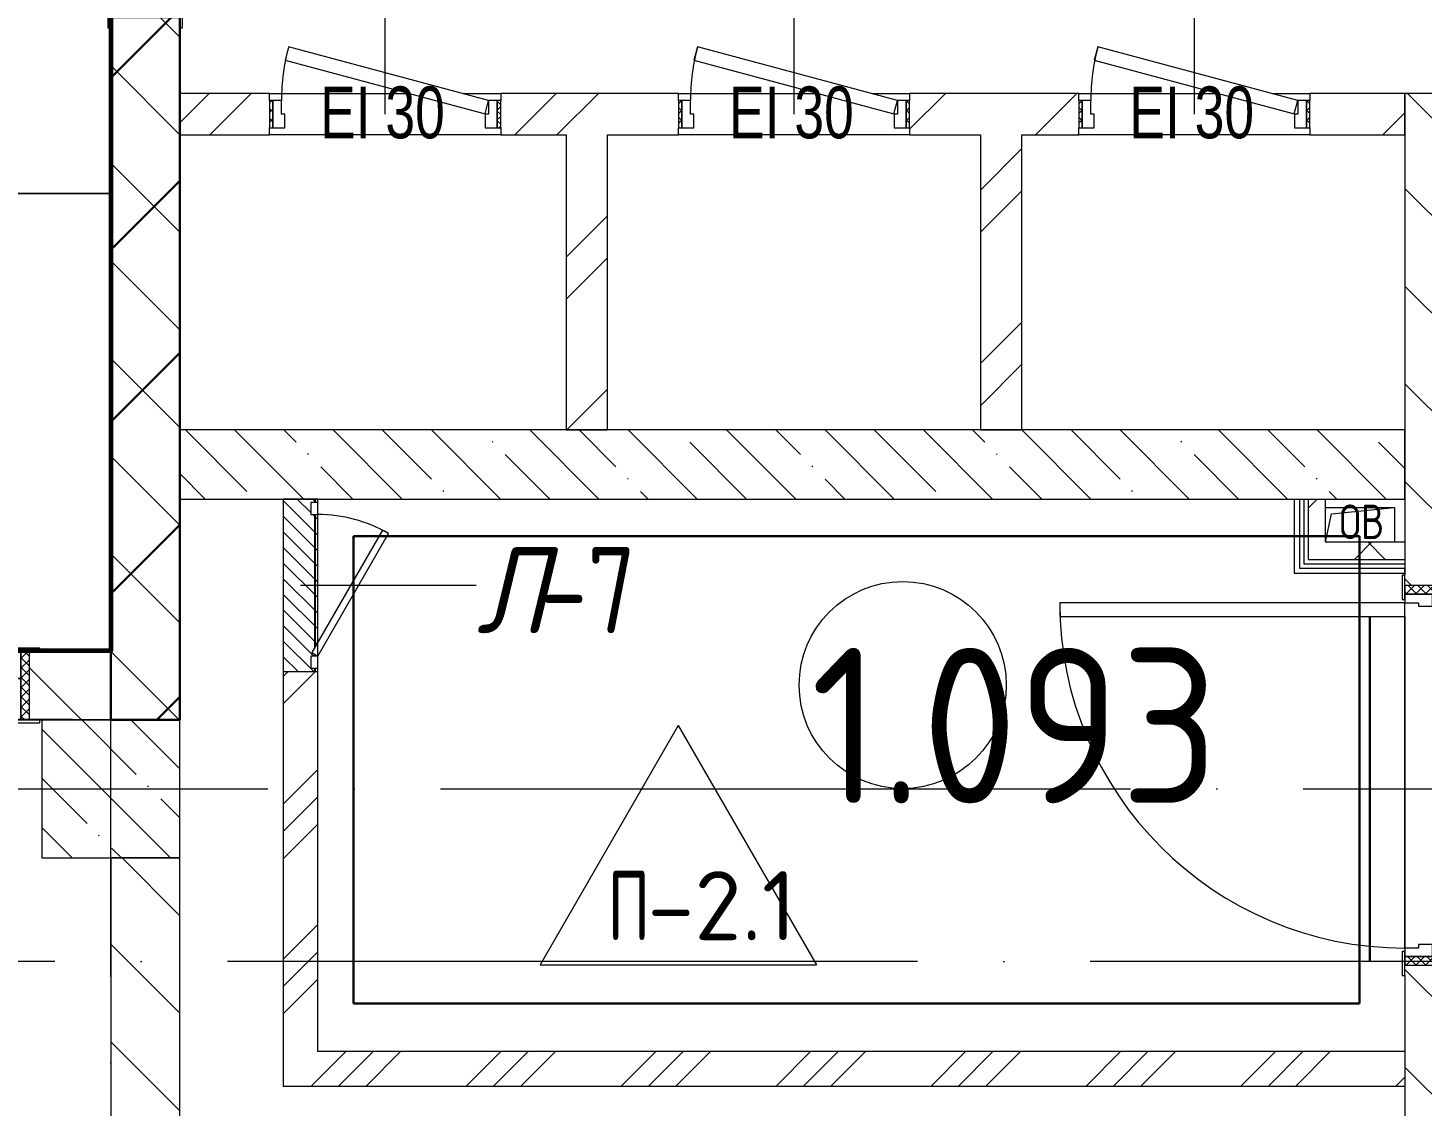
# Model space of a CAD drawing. Header units: millimetres. Extents: x -592259 to 288321, y -552984 to 293768.
# Drawn here: x 148548 to 152588, y 21706 to 24830 of the extents above; entities that cross this region are included whole.
import ezdxf

# ---------------------------------------------------------------- set-up
doc = ezdxf.new("R2010")
doc.units = ezdxf.units.MM
doc.linetypes.add('ADSK_Линия сетки', pattern=[2500, 2000, -250, 0, -250])
doc.layers.get('Defpoints').update_dxf_attribs({"color": 250})
for name, color, linetype, lineweight in [('0.1) Блок 3.1 вып', 6, 'Continuous', 30), ('0.3) ПГП 3.1 вып', 4, 'Continuous', 30), ('2)Фархверки', 40, 'Continuous', 30), ('4) Штукатурка', 6, 'Continuous', 30), ('4.1) Штук. 3.1 вып', 6, 'Continuous', 60), ('4.6) Швы', 6, 'Continuous', 30), ('A-AREA-____-IDEN', 250, 'Continuous', 9), ('A-DETL-GENF-OTLN', 250, 'Continuous', 5), ('A-DOOR-____-IDEN', 250, 'Continuous', 9), ('A-DOOR-____-MCUT', 250, 'Continuous', 5), ('A-DOOR-____-OTLN', 250, 'Continuous', 5), ('A-DOOR-FRAM-MCUT', 250, 'Continuous', 5), ('A-DOOR-FRAM-OTLN', 250, 'Continuous', 5), ('A-FLOR-____-IDEN', 250, 'Continuous', 9), ('A-FLOR-____-OTLN', 250, 'Continuous', 9), ('A-GENM-____-MCUT', 250, 'Continuous', 25), ('A-GENM-____-OTLN', 250, 'Continuous', 9), ('A-GLAZ-____-OTLN', 250, 'Continuous', 5), ('A-WALL-____-MCUT', 250, 'Continuous', 13), ('A-WALL-____-PATT', 250, 'Continuous', 13), ('I-WALL-____-OTLN', 250, 'Continuous', 9), ('S-COLS-____-MCUT', 250, 'Continuous', 25), ('S-COLS-____-OTLN', 250, 'Continuous', 9), ('S-GRID-____-OTLN', 250, 'Continuous', 9)]:
    doc.layers.add(name, color=color, linetype=linetype, lineweight=lineweight)
doc.styles.add('Arial Narrow', font='ARIALN.TTF', dxfattribs={"width": 0.9, "height": 150})
doc.styles.add('ISOCPEUR', font='isocpeur.ttf', dxfattribs={"width": 0.8, "height": 100})
doc.styles.add('ISOCPEUR_1', font='isocpeur.ttf', dxfattribs={"width": 0.9, "height": 250})
doc.styles.add('ISOCPEUR_2', font='isocpeur.ttf', dxfattribs={"height": 160})
doc.styles.add('ISOCPEUR_I_1', font='ГОСТ тип А.ttf', dxfattribs={"height": 2500})
doc.styles.get("Standard").update_dxf_attribs({"font": 'ГОСТ тип А.ttf'})
doc.dimstyles.new('А3', dxfattribs={"dimtxt": 333, "dimasz": 222, "dimexe": 222, "dimexo": 111, "dimgap": 111, "dimtad": 1, "dimtoh": 1, "dimdec": 0, "dimrnd": 0.0015, "dimzin": 0, "dimdsep": 46, "dimtxsty": 'Standard', "dimblk": 'OBLIQUE', "dimcen": 0, "dimclrd": 7, "dimclre": 7, "dimclrt": 7, "dimadec": 0, "dimazin": 0, "dimtfac": 1, "dimtdec": 0, "dimtofl": 0, "dimtmove": 0, "dimatfit": 3, "dimfxl": 1, "dimtolj": 1, "dimtzin": 0, "dimarcsym": 0})
pattern_1 = [(135, (12287.91, -0.0006), (-141.42136, -141.42136), [])]
pattern_2 = [(45, (12287.9, -0.0006), (-251.4472, 251.4472), []), (45, (12287.9, 381), (-251.4472, 251.4472), [])]
pattern_3 = [(45, (12287.9, -0.0006), (-224.5064, 224.5064), []), (45, (12367.3, -0.0006), (0, 449.0128), []), (45, (12208.54, -0.0006), (0, 449.0128), [])]
pattern_4 = [(135, (12287.91, -0.0006), (-142.5612, -142.5612), []), (135, (12430.48, -0.0006), (-142.5612, -142.5612), [252.016, -50.403, 3.353, -47.05])]
pattern_5 = [(45, (12287.91, -0.0006), (-141.42136, 141.42136), []), (135, (12287.91, -0.0006), (-141.42136, -141.42136), [])]

# ---------------------------------------------------------------- blocks, each defined once
blk = doc.blocks.new('Дверь_СКБ_1Ст_Внутренняя1 - Н_Д-7л_670x1875h_Технический шкаф ЭОМ и СС-42409413-АР1_Маркировочный план 1 этажа С2и3')
at = {"layer": 'A-DOOR-____-OTLN'}
h = blk.add_hatch(dxfattribs=at)
h.set_pattern_fill('FP_22', color=256, style=0, pattern_type=2)
h.set_pattern_definition([(135, (1951.41, 124.685), (-14.14214, -14.14214), []), (225, (1951.41, 124.685), (14.14214, -14.14214), [])])
h.paths.add_polyline_path([(347.5, -40), (347.5, 40), (337.5, 40), (337.5, -40)])
at = {"layer": 'A-DOOR-FRAM-OTLN'}
h = blk.add_hatch(dxfattribs=at)
h.set_pattern_fill('FP_23', color=256, style=0, pattern_type=2)
h.set_pattern_definition([(45, (-171.384, 124.685), (-14.1421, 14.1421), []), (135, (-171.384, 124.685), (-14.1421, -14.1421), [])])
h.paths.add_polyline_path([(-312.5, -40), (-312.5, 40), (-322.5, 40), (-322.5, -40)])
at = {"layer": 'A-DOOR-____-MCUT'}
for p, q in [((-267.1, 195.3), (-277.4, 156.7)), ((312.5, 40), (-267.1, 195.3)), ((-277.4, 156.7), (302.1, 1.4)), ((302.1, 1.4), (312.5, 40))]:
    blk.add_line(p, q, dxfattribs=at)
at = {"layer": 'A-DOOR-____-OTLN'}
blk.add_arc((312.5, 40), 600, 165, 180, dxfattribs=at)
at = {"layer": 'A-DOOR-FRAM-MCUT'}
for p, q in [((-312.5, 40), (-322.5, 40)), ((-322.5, 40), (-322.5, -40)), ((-287.5, 40), (-312.5, 40)), ((-312.5, 40), (-312.5, -40)), ((-312.5, -40), (-312.5, 40)), ((-287.5, 0), (-287.5, 40)), ((-277.5, 0), (-287.5, 0)), ((-277.5, -40), (-277.5, 0)), ((312.5, 0), (302.5, 0)), ((302.5, 0), (302.5, -40)), ((312.5, 40), (312.5, 0)), ((337.5, 40), (312.5, 40)), ((337.5, -40), (337.5, 40)), ((347.5, 40), (337.5, 40)), ((337.5, 40), (337.5, -40)), ((347.5, -40), (347.5, 40)), ((-322.5, -40), (-312.5, -40)), ((-312.5, -40), (-277.5, -40)), ((302.5, -40), (337.5, -40)), ((337.5, -40), (347.5, -40))]:
    blk.add_line(p, q, dxfattribs=at)
blk = doc.blocks.new('Дверь_СКБ_2Ст_Внутренняя1 - Н_ВВ-10_4_2200x2600h_Фрамуга сверху  EIS 30-V7-АР1_Маркировочный план 1 этажа С2и3')
at = {"layer": 'A-DOOR-____-OTLN'}
h = blk.add_hatch(dxfattribs=at)
h.set_pattern_fill('FP_6', color=256, style=0, pattern_type=2)
h.set_pattern_definition([(135, (1201.41, 164.685), (-14.1421, -14.1421), []), (225, (1201.41, 164.685), (14.1421, -14.1421), [])])
h.paths.add_polyline_path([(1112.5, 20), (1112.5, 100), (1087.5, 100), (1087.5, -100), (1112.5, -100)])
at = {"layer": 'A-DOOR-FRAM-OTLN'}
h = blk.add_hatch(dxfattribs=at)
h.set_pattern_fill('FP_7', color=256, style=0, pattern_type=2)
h.set_pattern_definition([(45, (-921.384, 164.685), (-14.1421, 14.1421), []), (135, (-921.384, 164.685), (-14.1421, -14.1421), [])])
h.paths.add_polyline_path([(-1062.5, -100), (-1062.5, 100), (-1087.5, 100), (-1087.5, -100)])
at = {"layer": 'A-DOOR-____-MCUT'}
for p, q in [((-937.5, 1050), (-937.5, 100)), ((-897.5, 1050), (-937.5, 1050)), ((-897.5, 100), (-897.5, 1050)), ((962.5, 1050), (922.5, 1050)), ((922.5, 1050), (922.5, 100)), ((962.5, 100), (962.5, 1050)), ((-937.5, 100), (-897.5, 100)), ((922.5, 100), (962.5, 100))]:
    blk.add_line(p, q, dxfattribs=at)
at = {"layer": 'A-DOOR-____-OTLN'}
for centre, start, end in [((-937.5, 100), 0, 90), ((962.5, 100), 90, 180)]:
    blk.add_arc(centre, 950, start, end, dxfattribs=at)
at = {"layer": 'A-DOOR-FRAM-MCUT'}
for p, q in [((-1047.5, 108), (-1117.5, 108)), ((-1117.5, 108), (-1117.5, 100)), ((-1117.5, 100), (-1047.5, 100)), ((-1062.5, 100), (-1087.5, 100)), ((-1087.5, 100), (-1087.5, -100)), ((-937.5, 100), (-1062.5, 100)), ((-1062.5, 100), (-1062.5, 20)), ((-1062.5, -100), (-1062.5, 100)), ((-1047.5, 100), (-1062.5, 100)), ((-1062.5, 100), (-1062.5, 99)), ((-1062.5, 99), (-1047.5, 99)), ((-1047.5, 100), (-1047.5, 108)), ((-1047.5, 99), (-1047.5, 100)), ((-937.5, 60), (-937.5, 100)), ((962.5, 100), (962.5, 60)), ((1087.5, 100), (962.5, 100)), ((1142.5, 108), (1072.5, 108)), ((1072.5, 108), (1072.5, 100)), ((1087.5, 100), (1072.5, 100)), ((1072.5, 100), (1072.5, 99)), ((1072.5, 100), (1142.5, 100)), ((1072.5, 99), (1087.5, 99)), ((1087.5, 20), (1087.5, 100)), ((1112.5, 100), (1087.5, 100)), ((1087.5, 100), (1087.5, -100)), ((1087.5, 99), (1087.5, 100)), ((1112.5, -100), (1112.5, 100)), ((1142.5, 100), (1142.5, 108)), ((-927.5, 60), (-937.5, 60)), ((-927.5, 20), (-927.5, 60)), ((962.5, 60), (952.5, 60)), ((952.5, 60), (952.5, 20)), ((-1062.5, 20), (-927.5, 20)), ((-1047.5, 20), (-1062.5, 20)), ((-1062.5, 20), (-1062.5, -100)), ((-1047.5, -100), (-1047.5, 20)), ((952.5, 20), (1087.5, 20)), ((1087.5, 20), (1072.5, 20)), ((1072.5, 20), (1072.5, -100)), ((1087.5, -100), (1087.5, 20)), ((-1047.5, -100), (-1117.5, -100)), ((-1117.5, -100), (-1117.5, -108)), ((-1117.5, -108), (-1047.5, -108)), ((-1087.5, -100), (-1062.5, -100)), ((-1062.5, -100), (-1047.5, -100)), ((-1047.5, -108), (-1047.5, -100)), ((1072.5, -100), (1087.5, -100)), ((1142.5, -100), (1072.5, -100)), ((1072.5, -100), (1072.5, -108)), ((1072.5, -108), (1142.5, -108)), ((1087.5, -100), (1112.5, -100)), ((1142.5, -108), (1142.5, -100))]:
    blk.add_line(p, q, dxfattribs=at)
blk = doc.blocks.new('Дверь_СКБ_1Ст_Внутренняя - Д-11л_1100x2100h_С_У медблока-41893199-АР1_Маркировочный план 1 этажа С2и3')
at = {"layer": 'A-DOOR-____-OTLN'}
h = blk.add_hatch(dxfattribs=at)
h.set_pattern_fill('FP_14', color=256, style=0, pattern_type=2)
h.set_pattern_definition([(135, (1751.41, 164.685), (-14.14214, -14.14214), []), (225, (1751.41, 164.685), (14.14214, -14.14214), [])])
h.paths.add_polyline_path([(537.5, 47.6), (537.5, -100), (562.5, -99.8), (562.5, 100), (537.5, 100)])
at = {"layer": 'A-DOOR-FRAM-OTLN'}
h = blk.add_hatch(dxfattribs=at)
h.set_pattern_fill('FP_15', color=256, style=0, pattern_type=2)
h.set_pattern_definition([(45, (-371.384, 164.685), (-14.1421, 14.1421), []), (135, (-371.384, 164.685), (-14.1421, -14.1421), [])])
h.paths.add_polyline_path([(-537.5, 100), (-536.7, -100), (-512.5, -100), (-512.5, 100), (-536.7, 100)])
at = {"layer": 'A-DOOR-____-MCUT'}
for p, q in [((512.5, 1100), (472.5, 1100)), ((472.5, 1100), (472.5, 100)), ((512.5, 100), (512.5, 1100)), ((472.5, 100), (512.5, 100))]:
    blk.add_line(p, q, dxfattribs=at)
at = {"layer": 'A-DOOR-____-OTLN'}
blk.add_arc((512.5, 100), 1000, 90, 180, dxfattribs=at)
at = {"layer": 'A-DOOR-FRAM-MCUT'}
for p, q in [((-497.5, 108), (-567.5, 108)), ((-567.5, 108), (-567.5, 100)), ((-567.5, 100), (-497.5, 100)), ((-512.5, 100), (-537.5, 100)), ((-537.5, 100), (-537.5, -100)), ((-487.5, 100), (-512.5, 100)), ((-512.5, 100), (-512.5, 20)), ((-512.5, -100), (-512.5, 100)), ((-497.5, 100), (-512.5, 100)), ((-512.5, 100), (-512.5, 99)), ((-512.5, 99), (-497.5, 99)), ((-497.5, 100), (-497.5, 108)), ((-497.5, 99), (-497.5, 100)), ((-487.5, 60), (-487.5, 100)), ((512.5, 100), (512.5, 60)), ((537.5, 100), (512.5, 100)), ((592.5, 108), (522.5, 108)), ((522.5, 108), (522.5, 100)), ((537.5, 100), (522.5, 100)), ((522.5, 100), (522.5, 99)), ((522.5, 100), (592.5, 100)), ((522.5, 99), (537.5, 99)), ((537.5, 20), (537.5, 100)), ((562.5, 100), (537.5, 100)), ((537.5, 100), (537.5, -100)), ((537.5, 99), (537.5, 100)), ((562.5, -100), (562.5, 100)), ((592.5, 100), (592.5, 108)), ((-477.5, 60), (-487.5, 60)), ((-477.5, 20), (-477.5, 60)), ((512.5, 60), (502.5, 60)), ((502.5, 60), (502.5, 20)), ((-512.5, 20), (-477.5, 20)), ((-497.5, 20), (-512.5, 20)), ((-512.5, 20), (-512.5, -100)), ((-497.5, -100), (-497.5, 20)), ((502.5, 20), (537.5, 20)), ((537.5, 20), (522.5, 20)), ((522.5, 20), (522.5, -100)), ((537.5, -100), (537.5, 20)), ((-497.5, -100), (-567.5, -100)), ((-567.5, -100), (-567.5, -108)), ((-567.5, -108), (-497.5, -108)), ((-537.5, -100), (-512.5, -100)), ((-512.5, -100), (-497.5, -100)), ((-497.5, -108), (-497.5, -100)), ((522.5, -100), (537.5, -100)), ((592.5, -100), (522.5, -100)), ((522.5, -100), (522.5, -108)), ((522.5, -108), (592.5, -108)), ((537.5, -100), (562.5, -100)), ((592.5, -108), (592.5, -100))]:
    blk.add_line(p, q, dxfattribs=at)
blk = doc.blocks.new('Дверь_СКБ_1Ст_Внутренняя - Д-20л_1050x2100h_Комната охраны-41867163-АР1_Маркировочный план 1 этажа С2и3')
at = {"layer": 'A-DOOR-____-OTLN'}
h = blk.add_hatch(dxfattribs=at)
h.set_pattern_fill('FP_26', color=256, style=0, pattern_type=2)
h.set_pattern_definition([(135, (1776.41, 164.685), (-14.14214, -14.14214), []), (225, (1776.41, 164.685), (14.14214, -14.14214), [])])
h.paths.add_polyline_path([(537.5, -100), (537.5, 100), (512.5, 100), (512.5, -100)])
at = {"layer": 'A-DOOR-FRAM-OTLN'}
h = blk.add_hatch(dxfattribs=at)
h.set_pattern_fill('FP_27', color=256, style=0, pattern_type=2)
h.set_pattern_definition([(45, (-346.384, 164.685), (-14.1421, 14.1421), []), (135, (-346.384, 164.685), (-14.1421, -14.1421), [])])
h.paths.add_polyline_path([(-512.5, -100), (-487.5, -100), (-487.5, 100), (-512.5, 100), (-512.5, -95.5)])
at = {"layer": 'A-DOOR-____-MCUT'}
for p, q in [((487.5, 1050), (447.5, 1050)), ((447.5, 1050), (447.5, 100)), ((487.5, 100), (487.5, 1050)), ((447.5, 100), (487.5, 100))]:
    blk.add_line(p, q, dxfattribs=at)
at = {"layer": 'A-DOOR-____-OTLN'}
blk.add_arc((487.5, 100), 950, 90, 180, dxfattribs=at)
at = {"layer": 'A-DOOR-FRAM-MCUT'}
for p, q in [((-472.5, 108), (-542.5, 108)), ((-542.5, 108), (-542.5, 100)), ((-542.5, 100), (-472.5, 100)), ((-487.5, 100), (-512.5, 100)), ((-512.5, 100), (-512.5, -100)), ((-462.5, 100), (-487.5, 100)), ((-487.5, 100), (-487.5, 20)), ((-487.5, -100), (-487.5, 100)), ((-472.5, 100), (-487.5, 100)), ((-487.5, 100), (-487.5, 99)), ((-487.5, 99), (-472.5, 99)), ((-472.5, 100), (-472.5, 108)), ((-472.5, 99), (-472.5, 100)), ((-462.5, 60), (-462.5, 100)), ((487.5, 100), (487.5, 60)), ((512.5, 100), (487.5, 100)), ((567.5, 108), (497.5, 108)), ((497.5, 108), (497.5, 100)), ((512.5, 100), (497.5, 100)), ((497.5, 100), (497.5, 99)), ((497.5, 100), (567.5, 100)), ((497.5, 99), (512.5, 99)), ((512.5, 20), (512.5, 100)), ((537.5, 100), (512.5, 100)), ((512.5, 100), (512.5, -100)), ((512.5, 99), (512.5, 100)), ((537.5, -100), (537.5, 100)), ((567.5, 100), (567.5, 108)), ((-452.5, 60), (-462.5, 60)), ((-452.5, 20), (-452.5, 60)), ((487.5, 60), (477.5, 60)), ((477.5, 60), (477.5, 20)), ((-487.5, 20), (-452.5, 20)), ((-472.5, 20), (-487.5, 20)), ((-487.5, 20), (-487.5, -100)), ((-472.5, -100), (-472.5, 20)), ((477.5, 20), (512.5, 20)), ((512.5, 20), (497.5, 20)), ((497.5, 20), (497.5, -100)), ((512.5, -100), (512.5, 20)), ((-472.5, -100), (-542.5, -100)), ((-542.5, -100), (-542.5, -108)), ((-542.5, -108), (-472.5, -108)), ((-512.5, -100), (-487.5, -100)), ((-487.5, -100), (-472.5, -100)), ((-472.5, -108), (-472.5, -100)), ((497.5, -100), (512.5, -100)), ((567.5, -100), (497.5, -100)), ((497.5, -100), (497.5, -108)), ((497.5, -108), (567.5, -108)), ((512.5, -100), (537.5, -100)), ((567.5, -108), (567.5, -100))]:
    blk.add_line(p, q, dxfattribs=at)
blk = doc.blocks.new('_Wn_-As_OpeningMEP_floor__Rectangular - _Wn_-As_OpeningMEP_floor__Rectangular-V78-АР1_Маркировочный план 1 этажа С2и3')
at = {"layer": 'A-DETL-GENF-OTLN', "lineweight": 5}
for p, q in [((-100, 0), (-82.3, 82.3)), ((-82.3, 82.3), (100, 100))]:
    blk.add_line(p, q, dxfattribs=at)
blk = doc.blocks.new('АР_Люк - ЛРС_ВК_500х400_наружный_NCS S 1000-N-42722041-АР1_Маркировочный план 1 этажа С2и3')
at = {"layer": 'A-DOOR-____-OTLN'}
h = blk.add_hatch(dxfattribs=at)
h.set_pattern_fill('FP_148', color=256, style=0, pattern_type=2)
h.set_pattern_definition([(45, (125, 0), (-22.6274, 22.6274), [])])
h.paths.add_polyline_path([(-125, 50), (-125, -50), (375, -50), (375, 50), (365, 50), (365, 30), (330, 30), (330, 50), (320, 32.7), (290, 50), (-80, 50), (-80, 30), (-115, 30), (-115, 50), (-119.6, 50)])
at = {"layer": 'A-DETL-GENF-OTLN', "lineweight": 5}
for p, q in [((375, 50), (-125, 50)), ((-125, 50), (-125, -50)), ((375, -50), (375, 50)), ((-125, -50), (375, -50))]:
    blk.add_line(p, q, dxfattribs=at)
at = {"layer": 'A-DOOR-____-MCUT', "lineweight": 5}
for p, q in [((-25.1, 255), (-35.1, 237.7)), ((330, 50), (-25.1, 255)), ((-35.1, 237.7), (320, 32.7)), ((-80, 50), (-115, 50)), ((-115, 50), (-115, 30)), ((-80, 30), (-80, 50)), ((320, 32.7), (330, 50)), ((365, 50), (330, 50)), ((330, 50), (330, 30)), ((365, 30), (365, 50)), ((-115, 30), (-80, 30)), ((330, 30), (365, 30))]:
    blk.add_line(p, q, dxfattribs=at)
blk.add_arc((330, 50), 410, 150, 180, dxfattribs=at)
at = {"layer": 'A-DOOR-____-OTLN'}
blk.add_line((330, 50), (-25.1, 255), dxfattribs=at)
blk = doc.blocks.new('ASML_АР_Отделка Люка - ВО Отделка люков_Грунтовка 0_Шпатлевка 0_Окраска 0_0-42722003-АР1_Маркировочный план 1 этажа С2и3')
at = {"layer": 'A-GENM-____-MCUT', "lineweight": 5}
for p, q in [((-240, 3), (-250, 3)), ((-250, 3), (-250, 0)), ((177.1, 3), (-205, 3)), ((205, 3), (201, 3)), ((250, 3), (240, 3)), ((250, 0), (250, 3)), ((-250, 0), (-240, 0)), ((-205, 0), (182.3, 0)), ((199.2, 0), (205, 0)), ((240, 0), (250, 0))]:
    blk.add_line(p, q, dxfattribs=at)
blk = doc.blocks.new('AAR_СКБ_Марка_Помещения_мал - Номер-28977439-АР1_Маркировочный план 1 этажа С2и3')
at = {"layer": 'A-AREA-____-IDEN'}
blk.add_circle((-0.028, 0), 3, dxfattribs=at)
blk = doc.blocks.new('AAR_СКБ_Марка_Перекрытия - Марка пола-17325028-АР1_Маркировочный план 1 этажа С2и3')
at = {"layer": 'A-FLOR-____-IDEN'}
for p, q in [((0, 6.932), (-4.002, 0)), ((0, 6.932), (4.002, 0)), ((-4.002, 0), (4.002, 0))]:
    blk.add_line(p, q, dxfattribs=at)
blk = doc.blocks.new('_Oblique')
at = {"color": 0, "linetype": 'ByBlock', "lineweight": -2}
blk.add_line((-0.5, -0.5), (0.5, 0.5), dxfattribs=at)
blk = doc.blocks.new('*D6570')
at = {"layer": '0.3) ПГП 3.1 вып', "color": 7, "lineweight": -2, "transparency": 16777216}
for p, q in [((148691.9, 28125), (147817.8, 28125)), ((148039.8, 22825), (148039.8, 28125)), ((148676.9, 22825), (147817.8, 22825))]:
    blk.add_line(p, q, dxfattribs=at)
at = {"layer": 'Defpoints', "color": 0, "transparency": 16777216}
for p in [(148039.8, 28125), (148802.9, 28125), (148787.9, 22825)]:
    blk.add_point(p, dxfattribs=at)
at = {"layer": '0.3) ПГП 3.1 вып', "color": 7, "lineweight": -2, "transparency": 16777216, "xscale": 222, "yscale": 222, "zscale": 222}
for p, rotation in [((148039.8, 28125), 90), ((148039.8, 22825), 270)]:
    blk.add_blockref('_Oblique', p, dxfattribs=dict(at, rotation=rotation))
at = {"layer": '0.3) ПГП 3.1 вып', "color": 7, "transparency": 16777216, "insert": (147762.3, 25475), "char_height": 333, "attachment_point": 5, "rotation": 90}
blk.add_mtext('\\A1;5300', dxfattribs=at)

msp = doc.modelspace()

# ---------------------------------------------------------------- hatches: boundary and pattern name
at = {"layer": '0.1) Блок 3.1 вып'}
h = msp.add_hatch(dxfattribs=at)
h.set_pattern_fill('ANSI31', color=256, scale=111)
h.paths.add_polyline_path([(148787.9138, 22825), (148987.9138, 22825), (148987.9138, 28125), (148787.9138, 28125)])
at = {"layer": 'A-WALL-____-PATT', "lineweight": 15, "true_color": 0x000000}
h = msp.add_hatch(dxfattribs=at)
h.set_pattern_fill('FP_2', color=18, style=0, pattern_type=2)
h.set_pattern_definition(pattern_1)
h.paths.add_polyline_path([(148987.9138, 18825), (148987.8919, 19024.9994), (148787.9138, 19024.9994), (148787.9138, 18825), (148987.8919, 18825)])
h.paths.add_polyline_path([(148987.9138, 19425.0006), (148987.9138, 22424.9994), (148787.9138, 22424.9994), (148787.914, 19425.0006)])
h.paths.add_polyline_path([(148987.9138, 22824.9994), (148987.9138, 24859.9994), (148787.9138, 24859.9994), (148787.9138, 22825), (148987.8919, 22825)])
h.paths.add_polyline_path([(148787.9138, 27059.9994), (148987.9138, 27059.9994), (148987.8919, 28125), (148787.9138, 28125), (148787.9138, 27089.9994)])
h = msp.add_hatch(dxfattribs=at)
h.set_pattern_fill('FP_4', color=18, style=0, pattern_type=2)
h.set_pattern_definition(pattern_2)
h.paths.add_polyline_path([(152348.7108, 24520), (152537.8919, 24520), (152537.8919, 24640), (152262.9138, 24640), (152262.9138, 24520), (152307.8919, 24520)])
h.paths.add_polyline_path([(151592.9138, 24520), (151592.9138, 24640), (151102.9138, 24640), (151102.9138, 24520), (151573.8947, 24520)])
h.paths.add_polyline_path([(149917.9138, 24520), (150432.9138, 24520), (150432.9138, 24640), (149917.9138, 24640), (149917.9138, 24540)])
h.paths.add_polyline_path([(149247.9138, 24520), (149247.9138, 24640), (148987.9138, 24640), (148987.9138, 24520), (149096.8366, 24520)])
h = msp.add_hatch(dxfattribs=at)
h.set_pattern_fill('FP_2', color=18, style=0, pattern_type=2)
h.set_pattern_definition(pattern_1)
h.paths.add_polyline_path([(152537.8919, 13000), (152737.8919, 13000), (152737.8919, 17325), (152537.8919, 17325), (152537.8919, 13200.0003)])
h.paths.add_polyline_path([(152537.8919, 13000), (152537.9029, 13000.0013), (152609.2046, 13006.3505)])
h.paths.add_polyline_path([(152590.2568, 18425), (152737.8919, 18425), (152737.8919, 20013.9994), (152537.8919, 20013.9994), (152537.8919, 18425), (152573.2351, 18425)])
h.paths.add_polyline_path([(152737.8919, 21113.9994), (152737.8919, 22114.1664), (152537.8919, 22114.1664), (152537.8919, 21113.9994), (152590.2568, 21113.9994)])
h.paths.add_polyline_path([(152590.2568, 23214.1664), (152737.8919, 23215), (152737.8919, 24640), (152537.8919, 24640), (152537.8919, 23214.1664)])
h = msp.add_hatch(dxfattribs=at)
h.set_pattern_fill('FP_4', color=18, style=0, pattern_type=2)
h.set_pattern_definition(pattern_2)
h.paths.add_polyline_path([(150227.9138, 23665), (150227.9138, 24520), (150107.9138, 24520), (150107.9138, 23665)])
h = msp.add_hatch(dxfattribs=at)
h.set_pattern_fill('FP_4', color=18, style=0, pattern_type=2)
h.set_pattern_definition(pattern_2)
h.paths.add_polyline_path([(151307.9138, 23665), (151427.9138, 23665), (151427.9138, 24520), (151307.9138, 24520), (151307.9138, 24098.4021)])
h = msp.add_hatch(dxfattribs=at)
h.set_pattern_fill('FP_1', color=18, style=0, pattern_type=2)
h.set_pattern_definition(pattern_4)
h.paths.add_polyline_path([(148987.9138, 23465), (152537.8919, 23465), (152537.8919, 23665), (148987.9138, 23665)])
h = msp.add_hatch(dxfattribs=at)
h.set_pattern_fill('FP_83', color=18, style=0, pattern_type=2)
h.set_pattern_definition(pattern_5)
h.paths.add_polyline_path([(152278.0581, 23290), (152307.5154, 23290), (152307.5154, 23465), (152257.5154, 23465), (152257.5154, 23290)])
h = msp.add_hatch(dxfattribs=at)
h.set_pattern_fill('FP_83', color=18, style=0, pattern_type=2)
h.set_pattern_definition(pattern_5)
h.paths.add_polyline_path([(152502.8797, 23290), (152537.8919, 23290), (152537.8919, 23340), (152307.5154, 23339.369), (152307.9029, 23290), (152409.836, 23290)])
h = msp.add_hatch(dxfattribs=at)
h.set_pattern_fill('FP_2', color=18, style=0, pattern_type=2)
h.set_pattern_definition(pattern_1)
h.paths.add_polyline_path([(148587.9138, 22825), (148787.9138, 22825), (148787.9138, 23025), (148552.9138, 23025), (148552.9138, 22825), (148587.8919, 22825)])
h.paths.add_polyline_path([(144787.8919, 22825), (147502.9138, 22825), (147502.9138, 23025), (144587.9138, 23025), (144587.9138, 22825), (144625.7143, 22825)])
h = msp.add_hatch(dxfattribs=at)
h.set_pattern_fill('FP_5', color=18, style=0, pattern_type=2)
h.set_pattern_definition(pattern_3)
h.paths.add_polyline_path([(149388.0848, 21864.1664), (149388.0848, 22965), (149288.0848, 22965), (149288.0848, 21864.1664)])
h = msp.add_hatch(dxfattribs=at)
h.set_pattern_fill('FP_5', color=18, style=0, pattern_type=2)
h.set_pattern_definition(pattern_3)
h.paths.add_polyline_path([(152537.8919, 21764.1664), (152537.8919, 21864.1664), (149288.0848, 21864.1664), (149288.0848, 21764.1664), (152507.9006, 21764.1664)])
at = {"layer": 'S-COLS-____-OTLN', "lineweight": 5, "true_color": 0x000000}
h = msp.add_hatch(dxfattribs=at)
h.set_pattern_fill('FP_1', color=18, style=0, pattern_type=2)
h.set_pattern_definition(pattern_4)
h.paths.add_polyline_path([(148587.8919, 22424.9994), (148587.9138, 22425), (148987.8919, 22425), (148987.8919, 22824.9994), (148587.8919, 22824.9994), (148587.8919, 22425.0081)])

# ---------------------------------------------------------------- linework, layer by layer
at = {"layer": '0.1) Блок 3.1 вып'}
msp.add_lwpolyline([(148787.9138, 22825), (148987.9138, 22825), (148987.9029, 28125.0004), (148787.9029, 28125.0004)], close=True, dxfattribs=at)
at = {"layer": '4) Штукатурка'}
for p, q in [((149491.0242, 23357.2657), (152406.3257, 23357.2657)), ((149491.0242, 22003.5678), (149491.0242, 23357.2657)), ((152406.3257, 23357.2657), (152406.3257, 22003.5678)), ((152406.3257, 22003.5678), (149491.0242, 22003.5678))]:
    msp.add_line(p, q, dxfattribs=at)
at = {"layer": '4.1) Штук. 3.1 вып'}
msp.add_lwpolyline([(131137.8919, 28124.9994), (148787.9138, 28124.9994), (148787.9138, 23025), (144587.9138, 23025), (144587.9138, 22424.9994), (144787.9138, 22424.9994), (144787.9138, 19424.9994), (144587.8919, 19424.9994), (144587.8919, 19024.9994), (144787.8919, 19024.9994), (144787.8919, 16124.9994), (143862.9138, 16134.9994)], dxfattribs=at)
at = {"layer": '4.6) Швы'}
msp.add_lwpolyline([(152436.4227, 22125), (152436.4227, 23124.1664)], dxfattribs=at)
at = {"layer": 'A-DOOR-____-IDEN', "color": 18, "true_color": 0x000000}
for p, q in [((150767.9138, 24580), (150767.9138, 25050)), ((151927.9138, 24580), (151927.9138, 25050)), ((149582.9138, 24580), (149582.9138, 24995)), ((149338.0848, 23215), (149847.233, 23215))]:
    msp.add_line(p, q, dxfattribs=at)
at = {"layer": 'A-FLOR-____-OTLN', "color": 18, "lineweight": 5, "true_color": 0x000000}
for p, q in [((149247.9138, 24640), (149653.7247, 24640)), ((149808.2728, 24640), (149917.9138, 24640)), ((148787.9138, 24349.9994), (133487.9138, 24349.9994)), ((133487.9138, 24349.9994), (148787.9138, 24349.9994)), ((152307.8919, 23340), (152307.8919, 23440)), ((152307.8919, 23440), (152507.8919, 23440)), ((152507.8919, 23440), (152507.8919, 23340)), ((152537.8919, 23124.1664), (152537.8919, 22164.1664))]:
    msp.add_line(p, q, dxfattribs=at)
at = {"layer": 'A-WALL-____-MCUT', "color": 18, "lineweight": 15, "true_color": 0x000000}
for p, q in [((148787.9138, 24829.9994), (148787.9138, 23025)), ((148987.9138, 22824.9994), (148987.9138, 24829.9994)), ((149247.9138, 24640), (148987.9138, 24640)), ((149247.9138, 24620), (149247.9138, 24640)), ((150432.9138, 24640), (149917.9138, 24640)), ((149917.9138, 24640), (149917.9138, 24620)), ((150432.9138, 24620), (150432.9138, 24640)), ((151592.9138, 24640), (151102.9138, 24640)), ((151102.9138, 24640), (151102.9138, 24620)), ((151592.9138, 24620), (151592.9138, 24640)), ((152737.8919, 24640), (152262.9138, 24640)), ((152262.9138, 24640), (152262.9138, 24620)), ((152537.8919, 24640), (152537.8919, 23244.1664)), ((152537.9138, 24520), (152537.9138, 24640)), ((149247.9138, 24520), (149247.9138, 24540)), ((149917.9138, 24540), (149917.9138, 24520)), ((150432.9138, 24520), (150432.9138, 24540)), ((151102.9138, 24540), (151102.9138, 24520)), ((151592.9138, 24520), (151592.9138, 24540)), ((152262.9138, 24540), (152262.9138, 24520)), ((148987.9138, 24520), (149247.9138, 24520)), ((149917.9138, 24520), (150107.9138, 24520)), ((150107.9138, 24520), (150107.9138, 23665)), ((150227.9138, 24520), (150432.9138, 24520)), ((150227.9138, 23665), (150227.9138, 24520)), ((151102.9138, 24520), (151307.9138, 24520)), ((151307.9138, 24520), (151307.9138, 23665)), ((151427.9138, 24520), (151592.9138, 24520)), ((151427.9138, 23665), (151427.9138, 24520)), ((152262.9138, 24520), (152537.9138, 24520)), ((152537.8919, 23665), (148987.9138, 23665)), ((148987.9138, 23665), (148987.9138, 23465)), ((150107.9138, 23665), (150227.9138, 23665)), ((151307.9138, 23665), (151427.9138, 23665)), ((152537.8919, 23465), (152537.8919, 23665)), ((148987.9138, 23465), (149378.0848, 23465)), ((149288.0848, 23465), (149288.0848, 21764.1664)), ((149378.0848, 23465), (149288.0848, 23465)), ((149388.0848, 23465), (149381.0848, 23465)), ((149381.0848, 23465), (152537.8919, 23465)), ((149388.0848, 23455), (149388.0848, 23465)), ((152217.5154, 23465), (152217.5154, 23250)), ((152232.5154, 23465), (152232.5154, 23265)), ((152245.0154, 23465), (152245.0154, 23277.5)), ((152257.5154, 23465), (152257.5154, 23290)), ((152307.5154, 23340), (152307.5154, 23465)), ((149388.0848, 23050), (149388.0848, 23420)), ((152537.8919, 23340), (152307.5154, 23340)), ((152245.0154, 23277.5), (152537.8919, 23277.5)), ((152257.5154, 23290), (152537.8919, 23290)), ((152217.5154, 23250), (152537.8919, 23250)), ((152232.5154, 23265), (152537.8919, 23265)), ((152537.8919, 23250), (152537.8919, 23265)), ((148787.9138, 23025), (148582.9138, 23025)), ((149388.0848, 21864.1664), (149388.0848, 22975)), ((148582.9138, 22825), (148787.9138, 22825)), ((148787.9138, 22824.9994), (148987.9138, 22824.9994)), ((148787.9138, 22424.9994), (148787.9138, 19424.9994)), ((148987.9138, 22424.9994), (148787.9138, 22424.9994)), ((148987.9138, 21534.1664), (148987.9138, 22424.9994)), ((152537.8919, 22084.1664), (152537.8919, 21534.1664)), ((152537.8919, 21864.1664), (149388.0848, 21864.1664)), ((149288.0848, 21764.1664), (152537.8919, 21764.1664))]:
    msp.add_line(p, q, dxfattribs=at)
at = {"layer": 'I-WALL-____-OTLN', "color": 18, "lineweight": 15, "true_color": 0x000000}
for p, q in [((150432.9138, 24640), (150838.7247, 24640)), ((150993.2728, 24640), (151102.9138, 24640)), ((151592.9138, 24640), (151998.7247, 24640)), ((152153.2728, 24640), (152262.9138, 24640)), ((149917.9138, 24520), (149247.9138, 24520)), ((151102.9138, 24520), (150432.9138, 24520)), ((152262.9138, 24520), (151592.9138, 24520)), ((152537.8919, 22164.1664), (152537.8919, 23124.1664))]:
    msp.add_line(p, q, dxfattribs=at)
at = {"layer": 'S-COLS-____-MCUT', "color": 18, "lineweight": 5, "true_color": 0x000000}
for p, q in [((148787.9138, 22824.9994), (148587.8919, 22824.9994)), ((148587.8919, 22824.9994), (148587.8919, 22424.9994)), ((148987.8919, 22424.9994), (148987.8919, 22824.9994)), ((148587.8919, 22424.9994), (148787.9138, 22424.9994))]:
    msp.add_line(p, q, dxfattribs=at)
at = {"layer": 'S-COLS-____-OTLN', "color": 18, "lineweight": 5, "true_color": 0x000000}
for p, q in [((148987.8919, 22824.9994), (148787.9138, 22824.9994)), ((148787.9138, 22424.9994), (148987.8919, 22424.9994))]:
    msp.add_line(p, q, dxfattribs=at)
at = {"layer": 'S-GRID-____-OTLN', "color": 18, "linetype": 'ADSK_Линия сетки', "true_color": 0x000000}
for p, q in [((148787.9138, -2919.5356), (148787.9138, 61063.6538)), ((77240.3519, 22625), (167356.8279, 22625)), ((168626.8279, 22125), (111607.9138, 22125))]:
    msp.add_line(p, q, dxfattribs=at)

# ---------------------------------------------------------------- block references
at = {"layer": 'A-AREA-____-IDEN', "color": 18, "true_color": 0x000000, "xscale": 99.99999999999993, "yscale": 99.99999999999993, "zscale": 99.99999999999993}
msp.add_blockref('AAR_СКБ_Марка_Помещения_мал - Номер-28977439-АР1_Маркировочный план 1 этажа С2и3', (151085.5932, 22926.0256), dxfattribs=at)
at = {"layer": 'A-DOOR-____-OTLN', "color": 18, "true_color": 0x000000}
for name, p, rotation in [('Дверь_СКБ_2Ст_Внутренняя1 - Н_ВВ-10_4_2200x2600h_Фрамуга сверху  EIS 30-V7-АР1_Маркировочный план 1 этажа С2и3', (148887.9138, 25972.4994), 270), ('АР_Люк - ЛРС_ВК_500х400_наружный_NCS S 1000-N-42722041-АР1_Маркировочный план 1 этажа С2и3', (149338.0848, 23340), 269.9999999999951), ('Дверь_СКБ_1Ст_Внутренняя - Д-11л_1100x2100h_С_У медблока-41893199-АР1_Маркировочный план 1 этажа С2и3', (152637.8919, 22651.6664), 89.99999999999422)]:
    msp.add_blockref(name, p, dxfattribs=dict(at, rotation=rotation))
for name, p in [('Дверь_СКБ_1Ст_Внутренняя1 - Н_Д-7л_670x1875h_Технический шкаф ЭОМ и СС-42409413-АР1_Маркировочный план 1 этажа С2и3', (149570.4138, 24580)), ('Дверь_СКБ_1Ст_Внутренняя1 - Н_Д-7л_670x1875h_Технический шкаф ЭОМ и СС-42409413-АР1_Маркировочный план 1 этажа С2и3', (150755.4138, 24580)), ('Дверь_СКБ_1Ст_Внутренняя1 - Н_Д-7л_670x1875h_Технический шкаф ЭОМ и СС-42409413-АР1_Маркировочный план 1 этажа С2и3', (151915.4138, 24580)), ('Дверь_СКБ_1Ст_Внутренняя - Д-20л_1050x2100h_Комната охраны-41867163-АР1_Маркировочный план 1 этажа С2и3', (148015.4138, 22925))]:
    msp.add_blockref(name, p, dxfattribs=at)
at = {"layer": 'A-FLOR-____-IDEN', "color": 18, "true_color": 0x000000, "xscale": 99.99999999999993, "yscale": 99.99999999999993, "zscale": 99.99999999999993}
msp.add_blockref('AAR_СКБ_Марка_Перекрытия - Марка пола-17325028-АР1_Маркировочный план 1 этажа С2и3', (150432.4636, 22115.4171), dxfattribs=at)
at = {"layer": 'A-GENM-____-OTLN', "color": 18, "lineweight": 5, "true_color": 0x000000, "rotation": 269.9999999999951}
msp.add_blockref('ASML_АР_Отделка Люка - ВО Отделка люков_Грунтовка 0_Шпатлевка 0_Окраска 0_0-42722003-АР1_Маркировочный план 1 этажа С2и3', (149378.0848, 23215), dxfattribs=at)
at = {"layer": 'A-GLAZ-____-OTLN', "color": 18, "true_color": 0x000000}
msp.add_blockref('_Wn_-As_OpeningMEP_floor__Rectangular - _Wn_-As_OpeningMEP_floor__Rectangular-V78-АР1_Маркировочный план 1 этажа С2и3', (152407.8919, 23340), dxfattribs=at)

# ---------------------------------------------------------------- texts
at = {"layer": '2)Фархверки', "insert": (152347.913, 23448.9554), "char_height": 100, "width": 160.3375, "attachment_point": 1, "style": 'ISOCPEUR'}
msp.add_mtext('ОВ', dxfattribs=at)
at = {"layer": 'A-AREA-____-IDEN', "color": 18, "true_color": 0x000000, "insert": (150816.0928, 23033.5111), "char_height": 450, "width": 609.2825, "attachment_point": 1, "style": 'ISOCPEUR_1'}
msp.add_mtext('1.093', dxfattribs=at)
at = {"layer": 'A-DOOR-____-IDEN', "color": 18, "true_color": 0x000000, "attachment_point": 1}
for s, insert, char_height, width, style in [('EI 30', (149394.8064, 24660.1485), 150, 447.341625, 'Arial Narrow'), ('EI 30', (150579.8064, 24660.1485), 150, 447.341625, 'Arial Narrow'), ('EI 30', (151739.8064, 24660.1485), 150, 447.341625, 'Arial Narrow'), ('\\fISOCPEUR|b0|i1|c204|p34|;\\W.9;Л', (149847.233, 23326.3542), 250, 223.670812, 'ISOCPEUR_I_1'), ('-7', (150031.7799, 23326.3542), 250, 404.0505, 'ISOCPEUR_I_1')]:
    msp.add_mtext(s, dxfattribs=dict(at, insert=insert, char_height=char_height, width=width, style=style))
at = {"layer": 'A-FLOR-____-IDEN', "color": 18, "true_color": 0x000000, "char_height": 200, "attachment_point": 1, "style": 'ISOCPEUR_2'}
for s, insert, width in [('\\fISOCPEUR|b0|i0|c204|p34|;\\W.7;П', (150227.2287, 22386.8029), 140.295312), ('-2.1', (150342.9839, 22386.8029), 381.60325)]:
    msp.add_mtext(s, dxfattribs=dict(at, insert=insert, width=width))

# ---------------------------------------------------------------- dimensions: what is measured, and where the dimension line sits
at = {"layer": '0.3) ПГП 3.1 вып'}
dim = msp.add_linear_dim(base=(148039.8147, 28125), p1=(148787.9138, 22824.9994), p2=(148802.8919, 28125), angle=90, dimstyle='А3', dxfattribs=at)
dim.commit()
dim.dimension.update_dxf_attribs({"geometry": '*D6570', "text_midpoint": (147762.3147, 25474.9997)})

doc.saveas('drawing.dxf')
